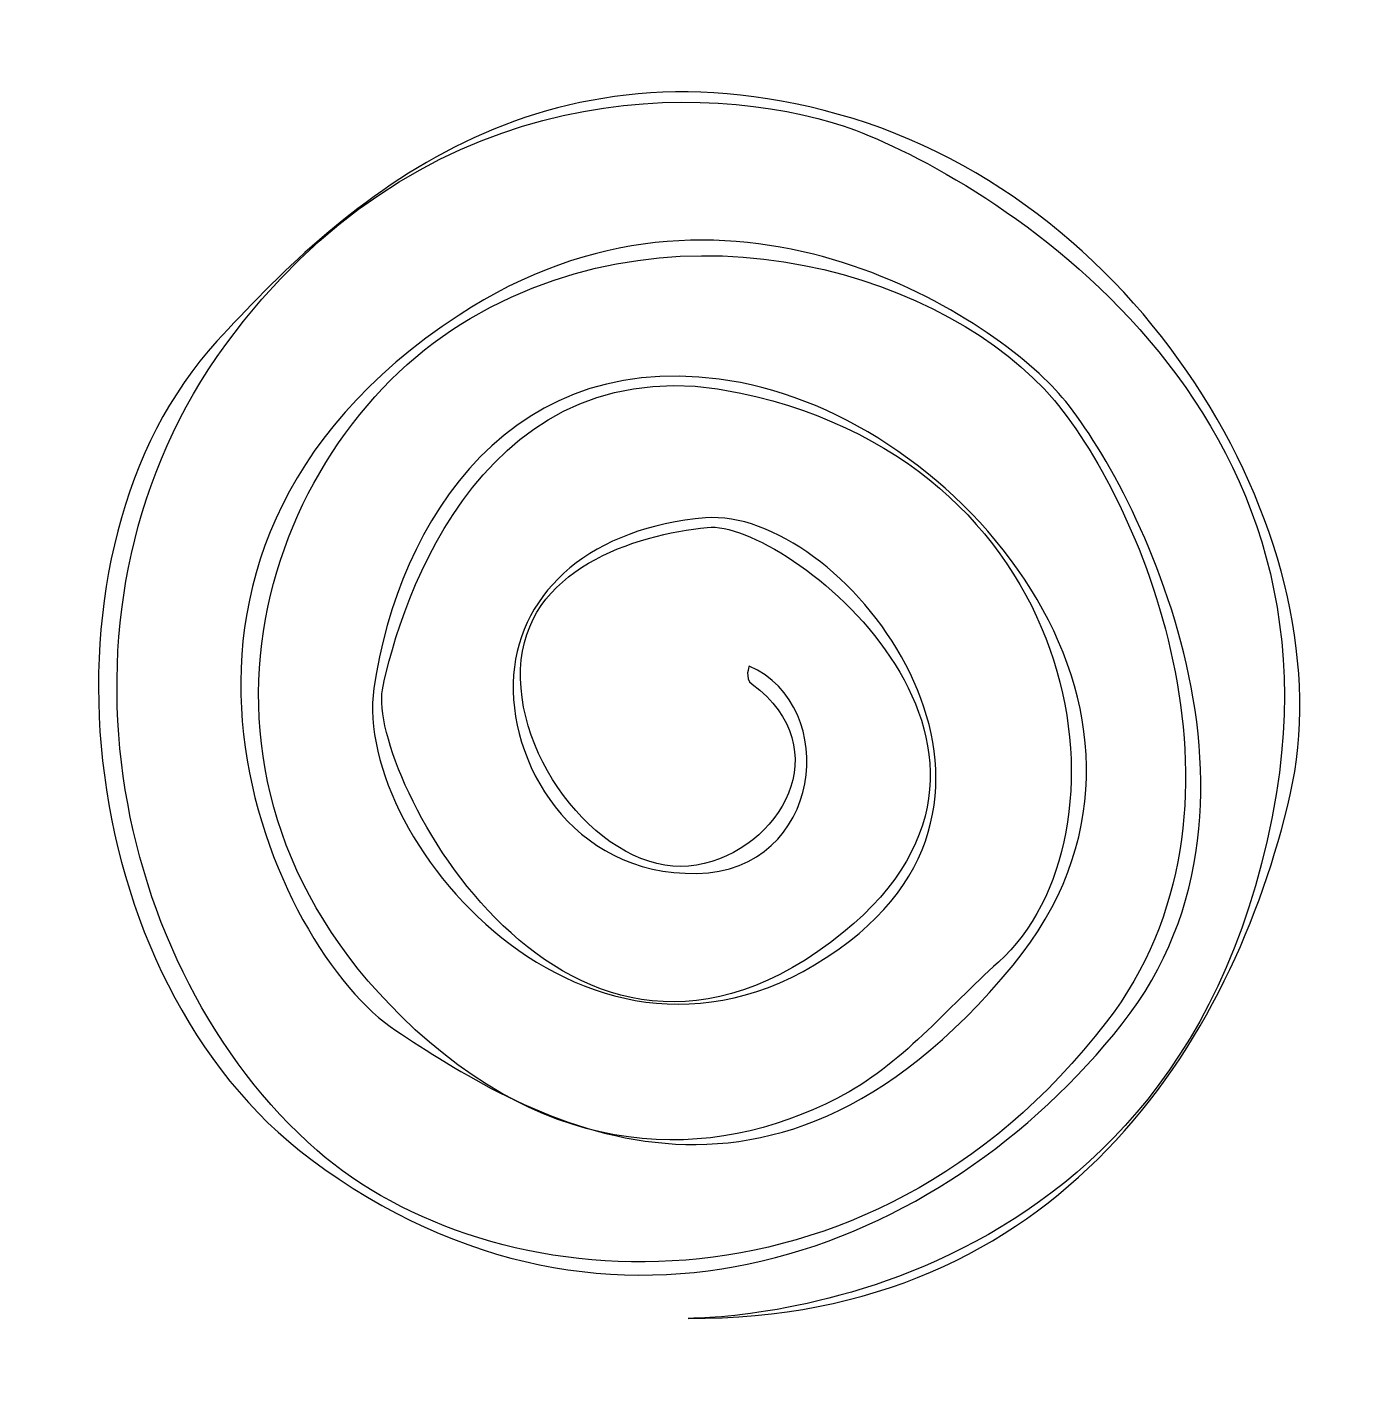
# Model space of a CAD drawing. Header units: centimetres. Extents: x -8.5 to 8.3, y -8.1 to 9.2.
import ezdxf

# ---------------------------------------------------------------- set-up
doc = ezdxf.new("R2010")
doc.units = ezdxf.units.CM
doc.header["$MEASUREMENT"] = 0
doc.layers.add('Camada 1', color=7, linetype='Continuous')

msp = doc.modelspace()

# ---------------------------------------------------------------- linework, layer by layer
at = {"layer": 'Camada 1', "color": 7, "lineweight": 25}
msp.add_open_spline([(0.67352, 1.03711), (1.84115, 0.53673), (1.6189, -1.57629), (0.00627, -1.60399), (0.00627, -1.60399), (-1.60618, -1.63167), (-2.41242, -0.1582), (-2.329, 0.92598), (-2.329, 0.92598), (-2.24558, 2.01019), (-1.313, 2.81029), (0.11736, 2.92753), (0.11736, 2.92753), (1.81326, 3.06652), (4.6212, -0.40847), (1.95225, -2.46576), (1.95225, -2.46576), (-1.21135, -4.90413), (-4.39333, -1.21005), (-4.1083, 0.75914), (-4.1083, 0.75914), (-3.80244, 2.87197), (-2.35668, 5.20724), (0.56239, 4.65129), (0.56239, 4.65129), (3.48146, 4.09535), (6.567, 0.31432), (4.0374, -2.77162), (4.0374, -2.77162), (0.83073, -6.68346), (-2.3013, -4.60685), (-3.8303, -3.60569), (-3.8303, -3.60569), (-5.35933, -2.60474), (-7.74439, 2.41805), (-3.02409, 5.51307), (-3.02409, 5.51307), (0.36768, 7.73703), (3.73157, 5.51326), (4.62123, 4.51228), (4.62123, 4.51228), (5.51089, 3.51133), (7.70677, -0.6309), (5.42728, -3.52211), (5.42728, -3.52211), (3.14779, -6.41332), (-1.0779, -8.10975), (-4.91449, -5.24569), (-4.91449, -5.24569), (-7.97571, -2.9604), (-8.5285, 2.53807), (-6.10981, 5.17935), (-6.10981, 5.17935), (-4.62203, 6.80405), (-2.16228, 9.18279), (1.8133, 8.07072), (1.8133, 8.07072), (5.78888, 6.95865), (8.29099, 2.53863), (7.5682, -0.60306), (7.5682, -0.60306), (6.84541, -3.7447), (4.62087, -7.3026), (-0.10498, -7.27508), (-0.10498, -7.27508), (-0.10498, -7.27508), (6.29093, -7.34273), (7.39315, -0.57035), (7.39315, -0.57035), (8.28207, 4.89168), (3.07383, 7.57998), (1.73268, 7.96797), (1.73268, 7.96797), (-0.19905, 8.52673), (-3.59489, 8.41986), (-5.99705, 5.13773), (-5.99705, 5.13773), (-8.39921, 1.8556), (-7.46681, -2.82456), (-4.83294, -5.13456), (-4.83294, -5.13456), (-2.64431, -7.05398), (2.15516, -7.48655), (5.22882, -3.49573), (5.22882, -3.49573), (7.30281, -0.80299), (5.70745, 3.06427), (4.56286, 4.4242), (4.56286, 4.4242), (3.22875, 6.00953), (-0.129, 7.08276), (-2.8814, 5.47068), (-2.8814, 5.47068), (-5.46283, 3.95874), (-6.96344, -0.27771), (-3.76138, -3.42437), (-3.76138, -3.42437), (-1.84476, -5.30773), (0.18835, -5.29582), (1.80027, -4.46786), (1.80027, -4.46786), (2.61222, -4.05053), (3.19978, -3.31454), (3.84936, -2.73463), (3.84936, -2.73463), (5.60635, -1.16621), (5.0612, 3.54888), (0.5672, 4.51937), (0.5672, 4.51937), (-2.67978, 5.2206), (-3.78219, 1.86267), (-3.9992, 0.73776), (-3.9992, 0.73776), (-4.19708, -0.28808), (-1.65764, -5.22709), (1.87534, -2.35411), (1.87534, -2.35411), (4.78846, 0.01476), (1.1321, 2.91155), (0.13914, 2.80693), (0.13914, 2.80693), (-0.77468, 2.71067), (-2.19165, 2.28369), (-2.23923, 0.99938), (-2.23923, 0.99938), (-2.2868, -0.28493), (-1.06768, -1.68947), (0.00256, -1.49921), (0.00256, -1.49921), (1.07264, -1.30895), (1.81959, -0.01516), (0.70992, 0.80909), (0.70992, 0.80909), (0.60997, 0.88344), (0.67352, 1.03711), (0.67352, 1.03711)], degree=3, knots=[0, 0, 0, 0, 0.02857143, 0.02857143, 0.02857143, 0.02857143, 0.05714286, 0.05714286, 0.05714286, 0.05714286, 0.08571429, 0.08571429, 0.08571429, 0.08571429, 0.11428571, 0.11428571, 0.11428571, 0.11428571, 0.14285714, 0.14285714, 0.14285714, 0.14285714, 0.17142857, 0.17142857, 0.17142857, 0.17142857, 0.2, 0.2, 0.2, 0.2, 0.22857143, 0.22857143, 0.22857143, 0.22857143, 0.25714286, 0.25714286, 0.25714286, 0.25714286, 0.28571429, 0.28571429, 0.28571429, 0.28571429, 0.31428571, 0.31428571, 0.31428571, 0.31428571, 0.34285714, 0.34285714, 0.34285714, 0.34285714, 0.37142857, 0.37142857, 0.37142857, 0.37142857, 0.4, 0.4, 0.4, 0.4, 0.42857143, 0.42857143, 0.42857143, 0.42857143, 0.45714286, 0.45714286, 0.45714286, 0.45714286, 0.48571429, 0.48571429, 0.48571429, 0.48571429, 0.51428571, 0.51428571, 0.51428571, 0.51428571, 0.54285714, 0.54285714, 0.54285714, 0.54285714, 0.57142857, 0.57142857, 0.57142857, 0.57142857, 0.6, 0.6, 0.6, 0.6, 0.62857143, 0.62857143, 0.62857143, 0.62857143, 0.65714286, 0.65714286, 0.65714286, 0.65714286, 0.68571429, 0.68571429, 0.68571429, 0.68571429, 0.71428571, 0.71428571, 0.71428571, 0.71428571, 0.74285714, 0.74285714, 0.74285714, 0.74285714, 0.77142857, 0.77142857, 0.77142857, 0.77142857, 0.8, 0.8, 0.8, 0.8, 0.82857143, 0.82857143, 0.82857143, 0.82857143, 0.85714286, 0.85714286, 0.85714286, 0.85714286, 0.88571429, 0.88571429, 0.88571429, 0.88571429, 0.91428571, 0.91428571, 0.91428571, 0.91428571, 0.94285714, 0.94285714, 0.94285714, 0.94285714, 1, 1, 1, 1], dxfattribs=at)

doc.saveas('drawing.dxf')
